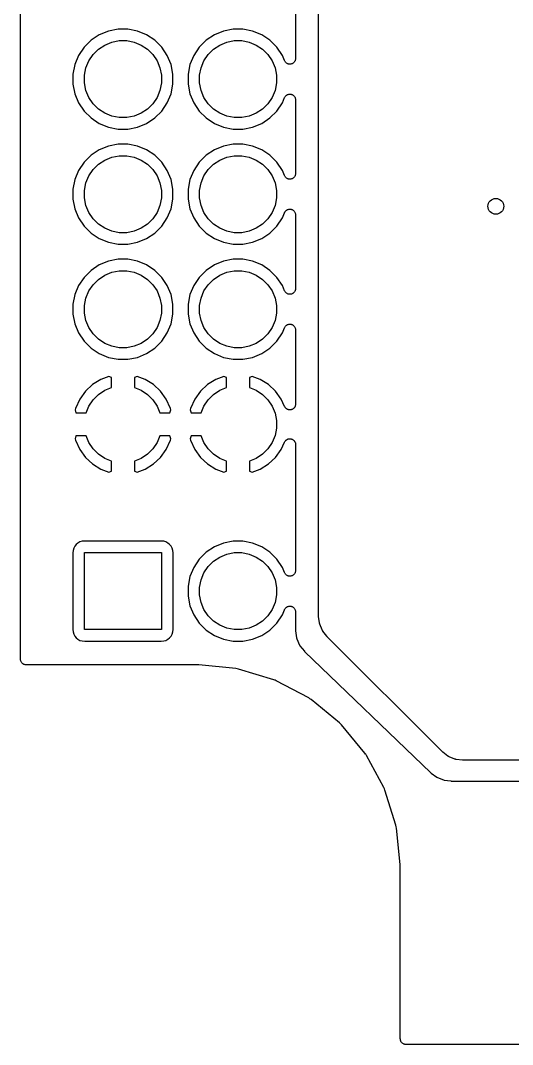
# Model space of a CAD drawing. Extents: x 127.3 to 172.4, y -152.1 to -76.5.
# Drawn here: x 127.28 to 138.14, y -152.12 to -129.52 of the extents above; entities that cross this region are included whole.
import ezdxf

# ---------------------------------------------------------------- set-up
doc = ezdxf.new("R2010")
doc.units = 0
doc.layers.add('BLACK', color=7, linetype='CONTINUOUS')

msp = doc.modelspace()

# ---------------------------------------------------------------- linework, layer by layer
at = {"layer": 'BLACK', "linetype": 'CONTINUOUS'}
for p, q in [((127.279, -143.612), (127.279, -84.988)), ((133.858, -142.654), (133.858, -121.683)), ((133.35, -128.716), (133.35, -130.353)), ((129.218, -129.748), (129.017, -129.832)), ((129.431, -129.706), (129.218, -129.748)), ((129.649, -129.706), (129.431, -129.706)), ((129.862, -129.748), (129.649, -129.706)), ((130.063, -129.832), (129.862, -129.748)), ((131.758, -129.748), (131.557, -129.832)), ((131.971, -129.706), (131.758, -129.748)), ((132.189, -129.706), (131.971, -129.706)), ((132.402, -129.748), (132.189, -129.706)), ((132.603, -129.832), (132.402, -129.748)), ((128.836, -129.952), (128.682, -130.106)), ((129.017, -129.832), (128.836, -129.952)), ((129.292, -129.993), (129.456, -129.96)), ((129.456, -129.96), (129.624, -129.96)), ((129.624, -129.96), (129.788, -129.993)), ((130.244, -129.952), (130.063, -129.832)), ((130.398, -130.106), (130.244, -129.952)), ((131.376, -129.952), (131.222, -130.106)), ((131.557, -129.832), (131.376, -129.952)), ((131.832, -129.993), (131.996, -129.96)), ((131.996, -129.96), (132.164, -129.96)), ((132.164, -129.96), (132.328, -129.993)), ((132.784, -129.952), (132.603, -129.832)), ((132.938, -130.106), (132.784, -129.952)), ((128.682, -130.106), (128.562, -130.287)), ((128.88, -130.268), (128.998, -130.15)), ((128.998, -130.15), (129.137, -130.057)), ((129.137, -130.057), (129.292, -129.993)), ((129.788, -129.993), (129.943, -130.057)), ((129.943, -130.057), (130.082, -130.15)), ((130.082, -130.15), (130.2, -130.268)), ((130.518, -130.287), (130.398, -130.106)), ((131.222, -130.106), (131.102, -130.287)), ((131.42, -130.268), (131.538, -130.15)), ((131.538, -130.15), (131.677, -130.057)), ((131.677, -130.057), (131.832, -129.993)), ((132.328, -129.993), (132.483, -130.057)), ((132.483, -130.057), (132.622, -130.15)), ((132.622, -130.15), (132.74, -130.268)), ((133.058, -130.287), (132.938, -130.106)), ((128.562, -130.287), (128.478, -130.488)), ((128.723, -130.562), (128.787, -130.407)), ((128.787, -130.407), (128.88, -130.268)), ((130.2, -130.268), (130.293, -130.407)), ((130.293, -130.407), (130.357, -130.562)), ((130.602, -130.488), (130.518, -130.287)), ((131.102, -130.287), (131.018, -130.488)), ((131.263, -130.562), (131.327, -130.407)), ((131.327, -130.407), (131.42, -130.268)), ((132.74, -130.268), (132.833, -130.407)), ((132.833, -130.407), (132.897, -130.562)), ((133.106, -130.401), (133.058, -130.287)), ((133.111, -130.412), (133.106, -130.401)), ((133.117, -130.423), (133.111, -130.412)), ((133.125, -130.433), (133.117, -130.423)), ((133.117, -130.423), (133.117, -130.423)), ((133.117, -130.423), (133.117, -130.423)), ((133.133, -130.442), (133.125, -130.433)), ((133.328, -130.424), (133.32, -130.434)), ((133.334, -130.413), (133.328, -130.424)), ((133.328, -130.424), (133.328, -130.424)), ((133.328, -130.424), (133.328, -130.424)), ((133.34, -130.403), (133.334, -130.413)), ((133.343, -130.391), (133.34, -130.403)), ((133.34, -130.403), (133.34, -130.403)), ((133.34, -130.403), (133.34, -130.403)), ((133.347, -130.379), (133.343, -130.391)), ((133.349, -130.367), (133.347, -130.379)), ((133.347, -130.379), (133.347, -130.379)), ((133.347, -130.379), (133.347, -130.379)), ((133.35, -130.354), (133.349, -130.367)), ((133.35, -130.353), (133.35, -130.354)), ((133.35, -130.354), (133.35, -130.354)), ((133.35, -130.354), (133.35, -130.354)), ((133.35, -130.354), (133.35, -130.354)), ((128.478, -130.488), (128.436, -130.701)), ((128.69, -130.726), (128.723, -130.562)), ((130.357, -130.562), (130.39, -130.726)), ((130.644, -130.701), (130.602, -130.488)), ((131.018, -130.488), (130.976, -130.701)), ((131.23, -130.726), (131.263, -130.562)), ((132.897, -130.562), (132.93, -130.726)), ((133.143, -130.45), (133.133, -130.442)), ((133.133, -130.442), (133.133, -130.442)), ((133.133, -130.442), (133.133, -130.442)), ((133.152, -130.458), (133.143, -130.45)), ((133.163, -130.464), (133.152, -130.458)), ((133.152, -130.458), (133.152, -130.458)), ((133.152, -130.458), (133.152, -130.458)), ((133.174, -130.47), (133.163, -130.464)), ((133.186, -130.474), (133.174, -130.47)), ((133.174, -130.47), (133.174, -130.47)), ((133.174, -130.47), (133.174, -130.47)), ((133.197, -130.477), (133.186, -130.474)), ((133.198, -130.477), (133.197, -130.477)), ((133.21, -130.478), (133.198, -130.477)), ((133.198, -130.477), (133.198, -130.477)), ((133.222, -130.48), (133.21, -130.478)), ((133.235, -130.479), (133.222, -130.48)), ((133.222, -130.48), (133.222, -130.48)), ((133.222, -130.48), (133.222, -130.48)), ((133.247, -130.477), (133.235, -130.479)), ((133.259, -130.474), (133.247, -130.477)), ((133.247, -130.477), (133.247, -130.477)), ((133.247, -130.477), (133.247, -130.477)), ((133.271, -130.47), (133.259, -130.474)), ((133.282, -130.465), (133.271, -130.47)), ((133.271, -130.47), (133.271, -130.47)), ((133.271, -130.47), (133.271, -130.47)), ((133.293, -130.459), (133.282, -130.465)), ((133.302, -130.451), (133.293, -130.459)), ((133.293, -130.459), (133.293, -130.459)), ((133.293, -130.459), (133.293, -130.459)), ((133.312, -130.443), (133.302, -130.451)), ((133.32, -130.434), (133.312, -130.443)), ((133.312, -130.443), (133.312, -130.443)), ((133.312, -130.443), (133.312, -130.443)), ((128.436, -130.701), (128.436, -130.919)), ((128.69, -130.894), (128.69, -130.726)), ((130.39, -130.726), (130.39, -130.894)), ((130.644, -130.919), (130.644, -130.701)), ((130.976, -130.701), (130.976, -130.919)), ((131.23, -130.894), (131.23, -130.726)), ((132.93, -130.726), (132.93, -130.894)), ((128.436, -130.919), (128.478, -131.132)), ((128.723, -131.058), (128.69, -130.894)), ((128.787, -131.213), (128.723, -131.058)), ((130.357, -131.058), (130.293, -131.213)), ((130.39, -130.894), (130.357, -131.058)), ((130.602, -131.132), (130.644, -130.919)), ((130.976, -130.919), (131.018, -131.132)), ((131.263, -131.058), (131.23, -130.894)), ((131.327, -131.213), (131.263, -131.058)), ((132.897, -131.058), (132.833, -131.213)), ((132.93, -130.894), (132.897, -131.058)), ((128.478, -131.132), (128.562, -131.333)), ((128.562, -131.333), (128.682, -131.514)), ((128.88, -131.352), (128.787, -131.213)), ((130.293, -131.213), (130.2, -131.352)), ((130.398, -131.514), (130.518, -131.333)), ((130.518, -131.333), (130.602, -131.132)), ((131.018, -131.132), (131.102, -131.333)), ((131.102, -131.333), (131.222, -131.514)), ((131.42, -131.352), (131.327, -131.213)), ((132.833, -131.213), (132.74, -131.352)), ((132.938, -131.514), (133.058, -131.333)), ((133.058, -131.333), (133.106, -131.219)), ((133.106, -131.217), (133.112, -131.206)), ((133.106, -131.219), (133.106, -131.217)), ((133.106, -131.217), (133.106, -131.217)), ((133.106, -131.217), (133.106, -131.217)), ((133.106, -131.217), (133.106, -131.217)), ((133.112, -131.206), (133.118, -131.196)), ((133.118, -131.195), (133.126, -131.186)), ((133.118, -131.196), (133.118, -131.195)), ((133.118, -131.195), (133.118, -131.195)), ((133.126, -131.186), (133.134, -131.177)), ((133.134, -131.176), (133.144, -131.169)), ((133.134, -131.177), (133.134, -131.176)), ((133.134, -131.177), (133.134, -131.177)), ((133.144, -131.169), (133.153, -131.161)), ((133.153, -131.161), (133.154, -131.161)), ((133.154, -131.161), (133.164, -131.155)), ((133.154, -131.161), (133.154, -131.161)), ((133.164, -131.155), (133.175, -131.15)), ((133.175, -131.15), (133.176, -131.15)), ((133.176, -131.149), (133.188, -131.146)), ((133.176, -131.15), (133.176, -131.149)), ((133.188, -131.146), (133.199, -131.143)), ((133.199, -131.143), (133.212, -131.141)), ((133.199, -131.143), (133.199, -131.143)), ((133.199, -131.143), (133.199, -131.143)), ((133.212, -131.141), (133.224, -131.14)), ((133.224, -131.14), (133.224, -131.14)), ((133.224, -131.14), (133.224, -131.14)), ((133.224, -131.14), (133.236, -131.142)), ((133.236, -131.142), (133.249, -131.143)), ((133.249, -131.143), (133.249, -131.143)), ((133.249, -131.143), (133.249, -131.143)), ((133.249, -131.143), (133.26, -131.147)), ((133.26, -131.147), (133.272, -131.15)), ((133.272, -131.15), (133.272, -131.15)), ((133.272, -131.15), (133.272, -131.15)), ((133.272, -131.15), (133.283, -131.156)), ((133.283, -131.156), (133.294, -131.162)), ((133.294, -131.162), (133.294, -131.162)), ((133.294, -131.162), (133.294, -131.162)), ((133.294, -131.162), (133.304, -131.17)), ((133.304, -131.17), (133.313, -131.178)), ((133.313, -131.178), (133.313, -131.178)), ((133.313, -131.178), (133.313, -131.178)), ((133.313, -131.178), (133.321, -131.188)), ((133.321, -131.188), (133.329, -131.197)), ((133.329, -131.197), (133.329, -131.197)), ((133.329, -131.197), (133.329, -131.197)), ((133.329, -131.197), (133.335, -131.208)), ((133.335, -131.208), (133.34, -131.219)), ((133.34, -131.219), (133.34, -131.219)), ((133.34, -131.219), (133.341, -131.219)), ((133.341, -131.219), (133.344, -131.231)), ((133.344, -131.231), (133.348, -131.243)), ((133.348, -131.243), (133.348, -131.243)), ((133.348, -131.243), (133.348, -131.243)), ((133.348, -131.243), (133.349, -131.255)), ((133.349, -131.255), (133.35, -131.267)), ((133.35, -131.267), (133.35, -132.893)), ((128.682, -131.514), (128.836, -131.668)), ((128.998, -131.47), (128.88, -131.352)), ((129.137, -131.563), (128.998, -131.47)), ((129.292, -131.627), (129.137, -131.563)), ((129.943, -131.563), (129.788, -131.627)), ((130.082, -131.47), (129.943, -131.563)), ((130.2, -131.352), (130.082, -131.47)), ((130.244, -131.668), (130.398, -131.514)), ((131.222, -131.514), (131.376, -131.668)), ((131.538, -131.47), (131.42, -131.352)), ((131.677, -131.563), (131.538, -131.47)), ((131.832, -131.627), (131.677, -131.563)), ((132.483, -131.563), (132.328, -131.627)), ((132.622, -131.47), (132.483, -131.563)), ((132.74, -131.352), (132.622, -131.47)), ((132.784, -131.668), (132.938, -131.514)), ((128.836, -131.668), (129.017, -131.788)), ((129.017, -131.788), (129.218, -131.872)), ((129.456, -131.66), (129.292, -131.627)), ((129.624, -131.66), (129.456, -131.66)), ((129.788, -131.627), (129.624, -131.66)), ((129.862, -131.872), (130.063, -131.788)), ((130.063, -131.788), (130.244, -131.668)), ((131.376, -131.668), (131.557, -131.788)), ((131.557, -131.788), (131.758, -131.872)), ((131.996, -131.66), (131.832, -131.627)), ((132.164, -131.66), (131.996, -131.66)), ((132.328, -131.627), (132.164, -131.66)), ((132.402, -131.872), (132.603, -131.788)), ((132.603, -131.788), (132.784, -131.668)), ((129.218, -131.872), (129.431, -131.914)), ((129.431, -131.914), (129.649, -131.914)), ((129.649, -131.914), (129.862, -131.872)), ((131.758, -131.872), (131.971, -131.914)), ((131.971, -131.914), (132.189, -131.914)), ((132.189, -131.914), (132.402, -131.872)), ((129.017, -132.372), (128.836, -132.492)), ((129.218, -132.288), (129.017, -132.372)), ((129.431, -132.246), (129.218, -132.288)), ((129.649, -132.246), (129.431, -132.246)), ((129.862, -132.288), (129.649, -132.246)), ((130.063, -132.372), (129.862, -132.288)), ((130.244, -132.492), (130.063, -132.372)), ((131.557, -132.372), (131.376, -132.492)), ((131.758, -132.288), (131.557, -132.372)), ((131.971, -132.246), (131.758, -132.288)), ((132.189, -132.246), (131.971, -132.246)), ((132.402, -132.288), (132.189, -132.246)), ((132.603, -132.372), (132.402, -132.288)), ((132.784, -132.492), (132.603, -132.372)), ((128.682, -132.646), (128.562, -132.827)), ((128.836, -132.492), (128.682, -132.646)), ((128.88, -132.808), (128.998, -132.69)), ((128.998, -132.69), (129.137, -132.597)), ((129.137, -132.597), (129.292, -132.533)), ((129.292, -132.533), (129.456, -132.5)), ((129.456, -132.5), (129.624, -132.5)), ((129.624, -132.5), (129.788, -132.533)), ((129.788, -132.533), (129.943, -132.597)), ((129.943, -132.597), (130.082, -132.69)), ((130.082, -132.69), (130.2, -132.808)), ((130.398, -132.646), (130.244, -132.492)), ((130.518, -132.827), (130.398, -132.646)), ((131.222, -132.646), (131.102, -132.827)), ((131.376, -132.492), (131.222, -132.646)), ((131.42, -132.808), (131.538, -132.69)), ((131.538, -132.69), (131.677, -132.597)), ((131.677, -132.597), (131.832, -132.533)), ((131.832, -132.533), (131.996, -132.5)), ((131.996, -132.5), (132.164, -132.5)), ((132.164, -132.5), (132.328, -132.533)), ((132.328, -132.533), (132.483, -132.597)), ((132.483, -132.597), (132.622, -132.69)), ((132.622, -132.69), (132.74, -132.808)), ((132.938, -132.646), (132.784, -132.492)), ((133.058, -132.827), (132.938, -132.646)), ((128.562, -132.827), (128.478, -133.028)), ((128.787, -132.947), (128.88, -132.808)), ((130.2, -132.808), (130.293, -132.947)), ((130.602, -133.028), (130.518, -132.827)), ((131.102, -132.827), (131.018, -133.028)), ((131.327, -132.947), (131.42, -132.808)), ((132.74, -132.808), (132.833, -132.947)), ((133.106, -132.941), (133.058, -132.827)), ((133.347, -132.919), (133.343, -132.931)), ((133.349, -132.907), (133.347, -132.919)), ((133.347, -132.919), (133.347, -132.919)), ((133.347, -132.919), (133.347, -132.919)), ((133.35, -132.894), (133.349, -132.907)), ((133.35, -132.893), (133.35, -132.894)), ((133.35, -132.894), (133.35, -132.894)), ((133.35, -132.894), (133.35, -132.894)), ((133.35, -132.894), (133.35, -132.894)), ((128.478, -133.028), (128.436, -133.241)), ((128.69, -133.266), (128.723, -133.102)), ((128.723, -133.102), (128.787, -132.947)), ((130.293, -132.947), (130.357, -133.102)), ((130.357, -133.102), (130.39, -133.266)), ((130.644, -133.241), (130.602, -133.028)), ((131.018, -133.028), (130.976, -133.241)), ((131.23, -133.266), (131.263, -133.102)), ((131.263, -133.102), (131.327, -132.947)), ((132.833, -132.947), (132.897, -133.102)), ((132.897, -133.102), (132.93, -133.266)), ((133.111, -132.952), (133.106, -132.941)), ((133.117, -132.963), (133.111, -132.952)), ((133.125, -132.973), (133.117, -132.963)), ((133.117, -132.963), (133.117, -132.963)), ((133.117, -132.963), (133.117, -132.963)), ((133.133, -132.982), (133.125, -132.973)), ((133.143, -132.99), (133.133, -132.982)), ((133.133, -132.982), (133.133, -132.982)), ((133.133, -132.982), (133.133, -132.982)), ((133.152, -132.998), (133.143, -132.99)), ((133.163, -133.004), (133.152, -132.998)), ((133.152, -132.998), (133.152, -132.998)), ((133.152, -132.998), (133.152, -132.998)), ((133.174, -133.01), (133.163, -133.004)), ((133.186, -133.014), (133.174, -133.01)), ((133.174, -133.01), (133.174, -133.01)), ((133.174, -133.01), (133.174, -133.01)), ((133.197, -133.017), (133.186, -133.014)), ((133.198, -133.017), (133.197, -133.017)), ((133.21, -133.018), (133.198, -133.017)), ((133.198, -133.017), (133.198, -133.017)), ((133.222, -133.02), (133.21, -133.018)), ((133.235, -133.019), (133.222, -133.02)), ((133.222, -133.02), (133.222, -133.02)), ((133.222, -133.02), (133.222, -133.02)), ((133.247, -133.017), (133.235, -133.019)), ((133.259, -133.014), (133.247, -133.017)), ((133.247, -133.017), (133.247, -133.017)), ((133.247, -133.017), (133.247, -133.017)), ((133.271, -133.01), (133.259, -133.014)), ((133.282, -133.005), (133.271, -133.01)), ((133.271, -133.01), (133.271, -133.01)), ((133.271, -133.01), (133.271, -133.01)), ((133.293, -132.999), (133.282, -133.005)), ((133.302, -132.991), (133.293, -132.999)), ((133.293, -132.999), (133.293, -132.999)), ((133.293, -132.999), (133.293, -132.999)), ((133.312, -132.983), (133.302, -132.991)), ((133.32, -132.974), (133.312, -132.983)), ((133.312, -132.983), (133.312, -132.983)), ((133.312, -132.983), (133.312, -132.983)), ((133.328, -132.964), (133.32, -132.974)), ((133.334, -132.953), (133.328, -132.964)), ((133.328, -132.964), (133.328, -132.964)), ((133.328, -132.964), (133.328, -132.964)), ((133.34, -132.943), (133.334, -132.953)), ((133.343, -132.931), (133.34, -132.943)), ((133.34, -132.943), (133.34, -132.943)), ((133.34, -132.943), (133.34, -132.943)), ((128.436, -133.241), (128.436, -133.459)), ((128.69, -133.434), (128.69, -133.266)), ((130.39, -133.266), (130.39, -133.434)), ((130.644, -133.459), (130.644, -133.241)), ((130.976, -133.241), (130.976, -133.459)), ((131.23, -133.434), (131.23, -133.266)), ((132.93, -133.266), (132.93, -133.434)), ((128.436, -133.459), (128.478, -133.672)), ((128.723, -133.598), (128.69, -133.434)), ((128.787, -133.753), (128.723, -133.598)), ((130.357, -133.598), (130.293, -133.753)), ((130.39, -133.434), (130.357, -133.598)), ((130.602, -133.672), (130.644, -133.459)), ((130.976, -133.459), (131.018, -133.672)), ((131.263, -133.598), (131.23, -133.434)), ((131.327, -133.753), (131.263, -133.598)), ((132.897, -133.598), (132.833, -133.753)), ((132.93, -133.434), (132.897, -133.598)), ((128.478, -133.672), (128.562, -133.873)), ((128.88, -133.892), (128.787, -133.753)), ((130.293, -133.753), (130.2, -133.892)), ((130.518, -133.873), (130.602, -133.672)), ((131.018, -133.672), (131.102, -133.873)), ((131.42, -133.892), (131.327, -133.753)), ((132.833, -133.753), (132.74, -133.892)), ((133.058, -133.873), (133.106, -133.759)), ((133.106, -133.757), (133.112, -133.746)), ((133.106, -133.759), (133.106, -133.757)), ((133.106, -133.757), (133.106, -133.757)), ((133.106, -133.757), (133.106, -133.757)), ((133.106, -133.757), (133.106, -133.757)), ((133.112, -133.746), (133.118, -133.736)), ((133.118, -133.735), (133.126, -133.726)), ((133.118, -133.736), (133.118, -133.735)), ((133.118, -133.735), (133.118, -133.735)), ((133.126, -133.726), (133.134, -133.717)), ((133.134, -133.716), (133.144, -133.709)), ((133.134, -133.717), (133.134, -133.716)), ((133.134, -133.717), (133.134, -133.717)), ((133.144, -133.709), (133.153, -133.701)), ((133.153, -133.701), (133.154, -133.701)), ((133.154, -133.701), (133.164, -133.695)), ((133.154, -133.701), (133.154, -133.701)), ((133.164, -133.695), (133.175, -133.69)), ((133.175, -133.69), (133.176, -133.69)), ((133.176, -133.689), (133.188, -133.686)), ((133.176, -133.69), (133.176, -133.689)), ((133.188, -133.686), (133.199, -133.683)), ((133.199, -133.683), (133.212, -133.681)), ((133.199, -133.683), (133.199, -133.683)), ((133.199, -133.683), (133.199, -133.683)), ((133.212, -133.681), (133.224, -133.68)), ((133.224, -133.68), (133.224, -133.68)), ((133.224, -133.68), (133.224, -133.68)), ((133.224, -133.68), (133.236, -133.682)), ((133.236, -133.682), (133.249, -133.683)), ((133.249, -133.683), (133.249, -133.683)), ((133.249, -133.683), (133.249, -133.683)), ((133.249, -133.683), (133.26, -133.687)), ((133.26, -133.687), (133.272, -133.69)), ((133.272, -133.69), (133.272, -133.69)), ((133.272, -133.69), (133.272, -133.69)), ((133.272, -133.69), (133.283, -133.696)), ((133.283, -133.696), (133.294, -133.702)), ((133.294, -133.702), (133.294, -133.702)), ((133.294, -133.702), (133.294, -133.702)), ((133.294, -133.702), (133.304, -133.71)), ((133.304, -133.71), (133.313, -133.718)), ((133.313, -133.718), (133.313, -133.718)), ((133.313, -133.718), (133.313, -133.718)), ((133.313, -133.718), (133.321, -133.728)), ((133.321, -133.728), (133.329, -133.737)), ((133.329, -133.737), (133.329, -133.737)), ((133.329, -133.737), (133.329, -133.737)), ((133.329, -133.737), (133.335, -133.748)), ((133.335, -133.748), (133.34, -133.759)), ((133.34, -133.759), (133.34, -133.759)), ((133.34, -133.759), (133.341, -133.759)), ((133.341, -133.759), (133.344, -133.771)), ((133.344, -133.771), (133.348, -133.783)), ((133.348, -133.783), (133.348, -133.783)), ((133.348, -133.783), (133.348, -133.783)), ((133.348, -133.783), (133.349, -133.795)), ((133.349, -133.795), (133.35, -133.807)), ((133.35, -133.807), (133.35, -135.433)), ((128.562, -133.873), (128.682, -134.054)), ((128.998, -134.01), (128.88, -133.892)), ((129.137, -134.103), (128.998, -134.01)), ((130.082, -134.01), (129.943, -134.103)), ((130.2, -133.892), (130.082, -134.01)), ((130.398, -134.054), (130.518, -133.873)), ((131.102, -133.873), (131.222, -134.054)), ((131.538, -134.01), (131.42, -133.892)), ((131.677, -134.103), (131.538, -134.01)), ((132.622, -134.01), (132.483, -134.103)), ((132.74, -133.892), (132.622, -134.01)), ((132.938, -134.054), (133.058, -133.873)), ((128.682, -134.054), (128.836, -134.208)), ((128.836, -134.208), (129.017, -134.328)), ((129.292, -134.167), (129.137, -134.103)), ((129.456, -134.2), (129.292, -134.167)), ((129.624, -134.2), (129.456, -134.2)), ((129.788, -134.167), (129.624, -134.2)), ((129.943, -134.103), (129.788, -134.167)), ((130.063, -134.328), (130.244, -134.208)), ((130.244, -134.208), (130.398, -134.054)), ((131.222, -134.054), (131.376, -134.208)), ((131.376, -134.208), (131.557, -134.328)), ((131.832, -134.167), (131.677, -134.103)), ((131.996, -134.2), (131.832, -134.167)), ((132.164, -134.2), (131.996, -134.2)), ((132.328, -134.167), (132.164, -134.2)), ((132.483, -134.103), (132.328, -134.167)), ((132.603, -134.328), (132.784, -134.208)), ((132.784, -134.208), (132.938, -134.054)), ((129.017, -134.328), (129.218, -134.412)), ((129.218, -134.412), (129.431, -134.454)), ((129.431, -134.454), (129.649, -134.454)), ((129.649, -134.454), (129.862, -134.412)), ((129.862, -134.412), (130.063, -134.328)), ((131.557, -134.328), (131.758, -134.412)), ((131.758, -134.412), (131.971, -134.454)), ((131.971, -134.454), (132.189, -134.454)), ((132.189, -134.454), (132.402, -134.412)), ((132.402, -134.412), (132.603, -134.328)), ((129.017, -134.912), (128.836, -135.032)), ((129.218, -134.828), (129.017, -134.912)), ((129.431, -134.786), (129.218, -134.828)), ((129.649, -134.786), (129.431, -134.786)), ((129.862, -134.828), (129.649, -134.786)), ((130.063, -134.912), (129.862, -134.828)), ((130.244, -135.032), (130.063, -134.912)), ((131.557, -134.912), (131.376, -135.032)), ((131.758, -134.828), (131.557, -134.912)), ((131.971, -134.786), (131.758, -134.828)), ((132.189, -134.786), (131.971, -134.786)), ((132.402, -134.828), (132.189, -134.786)), ((132.603, -134.912), (132.402, -134.828)), ((132.784, -135.032), (132.603, -134.912)), ((128.836, -135.032), (128.682, -135.186)), ((128.998, -135.23), (129.137, -135.137)), ((129.137, -135.137), (129.292, -135.073)), ((129.292, -135.073), (129.456, -135.04)), ((129.456, -135.04), (129.624, -135.04)), ((129.624, -135.04), (129.788, -135.073)), ((129.788, -135.073), (129.943, -135.137)), ((129.943, -135.137), (130.082, -135.23)), ((130.398, -135.186), (130.244, -135.032)), ((131.376, -135.032), (131.222, -135.186)), ((131.538, -135.23), (131.677, -135.137)), ((131.677, -135.137), (131.832, -135.073)), ((131.832, -135.073), (131.996, -135.04)), ((131.996, -135.04), (132.164, -135.04)), ((132.164, -135.04), (132.328, -135.073)), ((132.328, -135.073), (132.483, -135.137)), ((132.483, -135.137), (132.622, -135.23)), ((132.938, -135.186), (132.784, -135.032)), ((128.562, -135.367), (128.478, -135.568)), ((128.682, -135.186), (128.562, -135.367)), ((128.787, -135.487), (128.88, -135.348)), ((128.88, -135.348), (128.998, -135.23)), ((130.082, -135.23), (130.2, -135.348)), ((130.2, -135.348), (130.293, -135.487)), ((130.518, -135.367), (130.398, -135.186)), ((130.602, -135.568), (130.518, -135.367)), ((131.102, -135.367), (131.018, -135.568)), ((131.222, -135.186), (131.102, -135.367)), ((131.327, -135.487), (131.42, -135.348)), ((131.42, -135.348), (131.538, -135.23)), ((132.622, -135.23), (132.74, -135.348)), ((132.74, -135.348), (132.833, -135.487)), ((133.058, -135.367), (132.938, -135.186)), ((133.106, -135.481), (133.058, -135.367)), ((128.478, -135.568), (128.436, -135.781)), ((128.723, -135.642), (128.787, -135.487)), ((130.293, -135.487), (130.357, -135.642)), ((130.644, -135.781), (130.602, -135.568)), ((131.018, -135.568), (130.976, -135.781)), ((131.263, -135.642), (131.327, -135.487)), ((132.833, -135.487), (132.897, -135.642)), ((133.111, -135.492), (133.106, -135.481)), ((133.117, -135.503), (133.111, -135.492)), ((133.125, -135.513), (133.117, -135.503)), ((133.117, -135.503), (133.117, -135.503)), ((133.117, -135.503), (133.117, -135.503)), ((133.133, -135.522), (133.125, -135.513)), ((133.143, -135.53), (133.133, -135.522)), ((133.133, -135.522), (133.133, -135.522)), ((133.133, -135.522), (133.133, -135.522)), ((133.152, -135.538), (133.143, -135.53)), ((133.163, -135.544), (133.152, -135.538)), ((133.152, -135.538), (133.152, -135.538)), ((133.152, -135.538), (133.152, -135.538)), ((133.174, -135.55), (133.163, -135.544)), ((133.186, -135.554), (133.174, -135.55)), ((133.174, -135.55), (133.174, -135.55)), ((133.174, -135.55), (133.174, -135.55)), ((133.197, -135.557), (133.186, -135.554)), ((133.198, -135.557), (133.197, -135.557)), ((133.21, -135.558), (133.198, -135.557)), ((133.198, -135.557), (133.198, -135.557)), ((133.222, -135.56), (133.21, -135.558)), ((133.235, -135.559), (133.222, -135.56)), ((133.222, -135.56), (133.222, -135.56)), ((133.222, -135.56), (133.222, -135.56)), ((133.247, -135.557), (133.235, -135.559)), ((133.259, -135.554), (133.247, -135.557)), ((133.247, -135.557), (133.247, -135.557)), ((133.247, -135.557), (133.247, -135.557)), ((133.271, -135.55), (133.259, -135.554)), ((133.282, -135.545), (133.271, -135.55)), ((133.271, -135.55), (133.271, -135.55)), ((133.271, -135.55), (133.271, -135.55)), ((133.293, -135.539), (133.282, -135.545)), ((133.302, -135.531), (133.293, -135.539)), ((133.293, -135.539), (133.293, -135.539)), ((133.293, -135.539), (133.293, -135.539)), ((133.312, -135.523), (133.302, -135.531)), ((133.32, -135.514), (133.312, -135.523)), ((133.312, -135.523), (133.312, -135.523)), ((133.312, -135.523), (133.312, -135.523)), ((133.328, -135.504), (133.32, -135.514)), ((133.334, -135.493), (133.328, -135.504)), ((133.328, -135.504), (133.328, -135.504)), ((133.328, -135.504), (133.328, -135.504)), ((133.34, -135.483), (133.334, -135.493)), ((133.343, -135.471), (133.34, -135.483)), ((133.34, -135.483), (133.34, -135.483)), ((133.34, -135.483), (133.34, -135.483)), ((133.347, -135.459), (133.343, -135.471)), ((133.349, -135.447), (133.347, -135.459)), ((133.347, -135.459), (133.347, -135.459)), ((133.347, -135.459), (133.347, -135.459)), ((133.35, -135.434), (133.349, -135.447)), ((133.35, -135.433), (133.35, -135.434)), ((133.35, -135.434), (133.35, -135.434)), ((133.35, -135.434), (133.35, -135.434)), ((133.35, -135.434), (133.35, -135.434)), ((128.436, -135.781), (128.436, -135.999)), ((128.69, -135.806), (128.723, -135.642)), ((128.69, -135.974), (128.69, -135.806)), ((130.357, -135.642), (130.39, -135.806)), ((130.39, -135.806), (130.39, -135.974)), ((130.644, -135.999), (130.644, -135.781)), ((130.976, -135.781), (130.976, -135.999)), ((131.23, -135.806), (131.263, -135.642)), ((131.23, -135.974), (131.23, -135.806)), ((132.897, -135.642), (132.93, -135.806)), ((132.93, -135.806), (132.93, -135.974)), ((128.436, -135.999), (128.478, -136.212)), ((128.723, -136.138), (128.69, -135.974)), ((130.39, -135.974), (130.357, -136.138)), ((130.602, -136.212), (130.644, -135.999)), ((130.976, -135.999), (131.018, -136.212)), ((131.263, -136.138), (131.23, -135.974)), ((132.93, -135.974), (132.897, -136.138)), ((128.478, -136.212), (128.562, -136.413)), ((128.787, -136.293), (128.723, -136.138)), ((128.88, -136.432), (128.787, -136.293)), ((130.293, -136.293), (130.2, -136.432)), ((130.357, -136.138), (130.293, -136.293)), ((130.518, -136.413), (130.602, -136.212)), ((131.018, -136.212), (131.102, -136.413)), ((131.327, -136.293), (131.263, -136.138)), ((131.42, -136.432), (131.327, -136.293)), ((132.833, -136.293), (132.74, -136.432)), ((132.897, -136.138), (132.833, -136.293)), ((133.058, -136.413), (133.106, -136.299)), ((133.106, -136.297), (133.112, -136.286)), ((133.106, -136.299), (133.106, -136.297)), ((133.106, -136.297), (133.106, -136.297)), ((133.106, -136.297), (133.106, -136.297)), ((133.106, -136.297), (133.106, -136.297)), ((133.112, -136.286), (133.118, -136.276)), ((133.118, -136.275), (133.126, -136.266)), ((133.118, -136.276), (133.118, -136.275)), ((133.118, -136.275), (133.118, -136.275)), ((133.126, -136.266), (133.134, -136.257)), ((133.134, -136.256), (133.144, -136.249)), ((133.134, -136.257), (133.134, -136.256)), ((133.134, -136.257), (133.134, -136.257)), ((133.144, -136.249), (133.153, -136.241)), ((133.153, -136.241), (133.154, -136.241)), ((133.154, -136.241), (133.164, -136.235)), ((133.154, -136.241), (133.154, -136.241)), ((133.164, -136.235), (133.175, -136.23)), ((133.175, -136.23), (133.176, -136.23)), ((133.176, -136.229), (133.188, -136.226)), ((133.176, -136.23), (133.176, -136.229)), ((133.188, -136.226), (133.199, -136.223)), ((133.199, -136.223), (133.212, -136.221)), ((133.199, -136.223), (133.199, -136.223)), ((133.199, -136.223), (133.199, -136.223)), ((133.212, -136.221), (133.224, -136.22)), ((133.224, -136.22), (133.224, -136.22)), ((133.224, -136.22), (133.224, -136.22)), ((133.224, -136.22), (133.236, -136.222)), ((133.236, -136.222), (133.249, -136.223)), ((133.249, -136.223), (133.249, -136.223)), ((133.249, -136.223), (133.249, -136.223)), ((133.249, -136.223), (133.26, -136.227)), ((133.26, -136.227), (133.272, -136.23)), ((133.272, -136.23), (133.272, -136.23)), ((133.272, -136.23), (133.272, -136.23)), ((133.272, -136.23), (133.283, -136.236)), ((133.283, -136.236), (133.294, -136.242)), ((133.294, -136.242), (133.294, -136.242)), ((133.294, -136.242), (133.294, -136.242)), ((133.294, -136.242), (133.304, -136.25)), ((133.304, -136.25), (133.313, -136.258)), ((133.313, -136.258), (133.313, -136.258)), ((133.313, -136.258), (133.313, -136.258)), ((133.313, -136.258), (133.321, -136.268)), ((133.321, -136.268), (133.329, -136.277)), ((133.329, -136.277), (133.329, -136.277)), ((133.329, -136.277), (133.329, -136.277)), ((133.329, -136.277), (133.335, -136.288)), ((133.335, -136.288), (133.34, -136.299)), ((133.34, -136.299), (133.34, -136.299)), ((133.34, -136.299), (133.341, -136.299)), ((133.341, -136.299), (133.344, -136.311)), ((133.344, -136.311), (133.348, -136.323)), ((128.562, -136.413), (128.682, -136.594)), ((128.998, -136.55), (128.88, -136.432)), ((130.2, -136.432), (130.082, -136.55)), ((130.398, -136.594), (130.518, -136.413)), ((131.102, -136.413), (131.222, -136.594)), ((131.538, -136.55), (131.42, -136.432)), ((132.74, -136.432), (132.622, -136.55)), ((132.938, -136.594), (133.058, -136.413)), ((133.348, -136.323), (133.348, -136.323)), ((133.348, -136.323), (133.348, -136.323)), ((133.348, -136.323), (133.349, -136.335)), ((133.349, -136.335), (133.35, -136.347)), ((133.35, -136.347), (133.35, -137.984)), ((128.682, -136.594), (128.836, -136.748)), ((128.836, -136.748), (129.017, -136.868)), ((129.137, -136.643), (128.998, -136.55)), ((129.292, -136.707), (129.137, -136.643)), ((129.456, -136.74), (129.292, -136.707)), ((129.624, -136.74), (129.456, -136.74)), ((129.788, -136.707), (129.624, -136.74)), ((129.943, -136.643), (129.788, -136.707)), ((130.082, -136.55), (129.943, -136.643)), ((130.063, -136.868), (130.244, -136.748)), ((130.244, -136.748), (130.398, -136.594)), ((131.222, -136.594), (131.376, -136.748)), ((131.376, -136.748), (131.557, -136.868)), ((131.677, -136.643), (131.538, -136.55)), ((131.832, -136.707), (131.677, -136.643)), ((131.996, -136.74), (131.832, -136.707)), ((132.164, -136.74), (131.996, -136.74)), ((132.328, -136.707), (132.164, -136.74)), ((132.483, -136.643), (132.328, -136.707)), ((132.622, -136.55), (132.483, -136.643)), ((132.603, -136.868), (132.784, -136.748)), ((132.784, -136.748), (132.938, -136.594)), ((129.017, -136.868), (129.218, -136.952)), ((129.218, -136.952), (129.431, -136.994)), ((129.649, -136.994), (129.862, -136.952)), ((129.862, -136.952), (130.063, -136.868)), ((131.557, -136.868), (131.758, -136.952)), ((131.758, -136.952), (131.971, -136.994)), ((132.189, -136.994), (132.402, -136.952)), ((132.402, -136.952), (132.603, -136.868)), ((129.431, -136.994), (129.649, -136.994)), ((131.971, -136.994), (132.189, -136.994)), ((129.053, -137.44), (128.869, -137.554)), ((129.226, -137.375), (129.053, -137.44)), ((129.286, -137.394), (129.226, -137.375)), ((129.286, -137.615), (129.286, -137.394)), ((129.854, -137.375), (129.794, -137.394)), ((129.794, -137.394), (129.794, -137.615)), ((130.027, -137.44), (129.854, -137.375)), ((130.211, -137.554), (130.027, -137.44)), ((131.593, -137.44), (131.409, -137.554)), ((131.766, -137.375), (131.593, -137.44)), ((131.826, -137.394), (131.766, -137.375)), ((131.826, -137.615), (131.826, -137.394)), ((132.394, -137.375), (132.334, -137.394)), ((132.334, -137.394), (132.334, -137.615)), ((132.567, -137.44), (132.394, -137.375)), ((132.751, -137.554), (132.567, -137.44)), ((128.869, -137.554), (128.711, -137.701)), ((129.137, -137.677), (129.286, -137.615)), ((129.794, -137.615), (129.943, -137.677)), ((130.369, -137.701), (130.211, -137.554)), ((131.409, -137.554), (131.251, -137.701)), ((131.677, -137.677), (131.826, -137.615)), ((132.334, -137.615), (132.483, -137.677)), ((132.909, -137.701), (132.751, -137.554)), ((128.585, -137.877), (128.494, -138.078)), ((128.711, -137.701), (128.585, -137.877)), ((128.787, -138.027), (128.88, -137.888)), ((128.88, -137.888), (128.998, -137.77)), ((128.998, -137.77), (129.137, -137.677)), ((129.943, -137.677), (130.082, -137.77)), ((130.082, -137.77), (130.2, -137.888)), ((130.2, -137.888), (130.293, -138.027)), ((130.495, -137.877), (130.369, -137.701)), ((130.586, -138.078), (130.495, -137.877)), ((131.125, -137.877), (131.034, -138.078)), ((131.251, -137.701), (131.125, -137.877)), ((131.327, -138.027), (131.42, -137.888)), ((131.42, -137.888), (131.538, -137.77)), ((131.538, -137.77), (131.677, -137.677)), ((132.483, -137.677), (132.622, -137.77)), ((132.622, -137.77), (132.74, -137.888)), ((132.74, -137.888), (132.833, -138.027)), ((133.035, -137.877), (132.909, -137.701)), ((133.107, -138.037), (133.035, -137.877)), ((128.494, -138.078), (128.484, -138.112)), ((128.484, -138.112), (128.504, -138.176)), ((128.725, -138.176), (128.787, -138.027)), ((130.293, -138.027), (130.355, -138.176)), ((130.576, -138.176), (130.596, -138.112)), ((130.596, -138.112), (130.586, -138.078)), ((131.034, -138.078), (131.024, -138.112)), ((131.024, -138.112), (131.044, -138.176)), ((131.265, -138.176), (131.327, -138.027)), ((132.833, -138.027), (132.897, -138.182)), ((133.112, -138.045), (133.107, -138.037)), ((133.117, -138.054), (133.112, -138.045)), ((133.119, -138.056), (133.117, -138.054)), ((133.12, -138.058), (133.119, -138.056)), ((133.126, -138.066), (133.12, -138.058)), ((133.133, -138.074), (133.126, -138.066)), ((133.135, -138.075), (133.133, -138.074)), ((133.136, -138.077), (133.135, -138.075)), ((133.144, -138.083), (133.136, -138.077)), ((133.152, -138.089), (133.144, -138.083)), ((133.154, -138.09), (133.152, -138.089)), ((133.156, -138.092), (133.154, -138.09)), ((133.165, -138.096), (133.156, -138.092)), ((133.174, -138.101), (133.165, -138.096)), ((133.176, -138.102), (133.174, -138.101)), ((133.178, -138.103), (133.176, -138.102)), ((133.188, -138.105), (133.178, -138.103)), ((133.197, -138.108), (133.188, -138.105)), ((133.2, -138.109), (133.197, -138.108)), ((133.202, -138.109), (133.2, -138.109)), ((133.212, -138.11), (133.202, -138.109)), ((133.222, -138.111), (133.212, -138.11)), ((133.224, -138.111), (133.222, -138.111)), ((133.227, -138.111), (133.224, -138.111)), ((133.237, -138.11), (133.227, -138.111)), ((133.247, -138.109), (133.237, -138.11)), ((133.249, -138.108), (133.247, -138.109)), ((133.251, -138.108), (133.249, -138.108)), ((133.261, -138.105), (133.251, -138.108)), ((133.271, -138.102), (133.261, -138.105)), ((133.273, -138.101), (133.271, -138.102)), ((133.275, -138.1), (133.273, -138.101)), ((133.284, -138.095), (133.275, -138.1)), ((133.293, -138.09), (133.284, -138.095)), ((133.294, -138.089), (133.293, -138.09)), ((133.296, -138.088), (133.294, -138.089)), ((133.304, -138.081), (133.296, -138.088)), ((133.312, -138.075), (133.304, -138.081)), ((133.313, -138.073), (133.312, -138.075)), ((133.315, -138.072), (133.313, -138.073)), ((133.321, -138.064), (133.315, -138.072)), ((133.328, -138.056), (133.321, -138.064)), ((133.329, -138.054), (133.328, -138.056)), ((133.33, -138.052), (133.329, -138.054)), ((133.335, -138.043), (133.33, -138.052)), ((133.34, -138.034), (133.335, -138.043)), ((133.341, -138.03), (133.34, -138.032)), ((133.34, -138.032), (133.34, -138.034)), ((133.344, -138.02), (133.341, -138.03)), ((133.347, -138.01), (133.344, -138.02)), ((133.348, -138.006), (133.347, -138.008)), ((133.347, -138.008), (133.347, -138.01)), ((133.349, -137.996), (133.348, -138.006)), ((133.35, -137.986), (133.349, -137.996)), ((133.35, -137.984), (133.35, -137.986)), ((128.504, -138.176), (128.725, -138.176)), ((130.355, -138.176), (130.576, -138.176)), ((131.044, -138.176), (131.265, -138.176)), ((132.897, -138.182), (132.93, -138.346)), ((132.93, -138.514), (132.897, -138.678)), ((132.93, -138.346), (132.93, -138.514)), ((128.504, -138.684), (128.484, -138.748)), ((128.484, -138.748), (128.494, -138.782)), ((128.494, -138.782), (128.585, -138.983)), ((128.725, -138.684), (128.504, -138.684)), ((128.787, -138.833), (128.725, -138.684)), ((130.355, -138.684), (130.293, -138.833)), ((130.576, -138.684), (130.355, -138.684)), ((130.495, -138.983), (130.586, -138.782)), ((130.596, -138.748), (130.576, -138.684)), ((130.586, -138.782), (130.596, -138.748)), ((131.044, -138.684), (131.024, -138.748)), ((131.024, -138.748), (131.034, -138.782)), ((131.034, -138.782), (131.125, -138.983)), ((131.265, -138.684), (131.044, -138.684)), ((131.327, -138.833), (131.265, -138.684)), ((132.897, -138.678), (132.833, -138.833)), ((133.121, -138.801), (133.128, -138.793)), ((133.128, -138.793), (133.134, -138.785)), ((133.134, -138.785), (133.136, -138.784)), ((133.136, -138.784), (133.137, -138.782)), ((133.137, -138.782), (133.146, -138.776)), ((133.146, -138.776), (133.153, -138.77)), ((133.153, -138.77), (133.155, -138.769)), ((133.155, -138.769), (133.157, -138.767)), ((133.157, -138.767), (133.166, -138.763)), ((133.166, -138.763), (133.175, -138.758)), ((133.175, -138.758), (133.178, -138.758)), ((133.178, -138.758), (133.18, -138.757)), ((133.18, -138.757), (133.189, -138.754)), ((133.189, -138.754), (133.199, -138.751)), ((133.199, -138.751), (133.201, -138.751)), ((133.201, -138.751), (133.204, -138.75)), ((133.204, -138.75), (133.214, -138.75)), ((133.214, -138.75), (133.224, -138.749)), ((133.224, -138.749), (133.226, -138.749)), ((133.226, -138.749), (133.228, -138.749)), ((133.228, -138.749), (133.238, -138.75)), ((133.238, -138.75), (133.249, -138.752)), ((133.249, -138.752), (133.251, -138.752)), ((133.251, -138.752), (133.253, -138.753)), ((133.253, -138.753), (133.263, -138.756)), ((133.263, -138.756), (133.272, -138.759)), ((133.272, -138.759), (133.274, -138.76)), ((133.274, -138.76), (133.276, -138.761)), ((133.276, -138.761), (133.285, -138.766)), ((133.285, -138.766), (133.294, -138.771)), ((133.294, -138.771), (133.296, -138.772)), ((133.296, -138.772), (133.298, -138.773)), ((133.298, -138.773), (133.305, -138.78)), ((133.305, -138.78), (133.313, -138.786)), ((133.313, -138.786), (133.315, -138.788)), ((133.315, -138.788), (133.316, -138.79)), ((133.316, -138.79), (133.322, -138.798)), ((128.585, -138.983), (128.711, -139.159)), ((128.88, -138.972), (128.787, -138.833)), ((128.998, -139.09), (128.88, -138.972)), ((130.2, -138.972), (130.082, -139.09)), ((130.293, -138.833), (130.2, -138.972)), ((130.369, -139.159), (130.495, -138.983)), ((131.125, -138.983), (131.251, -139.159)), ((131.42, -138.972), (131.327, -138.833)), ((131.538, -139.09), (131.42, -138.972)), ((132.74, -138.972), (132.622, -139.09)), ((132.833, -138.833), (132.74, -138.972)), ((132.909, -139.159), (133.035, -138.983)), ((133.035, -138.983), (133.107, -138.823)), ((133.107, -138.823), (133.108, -138.822)), ((133.108, -138.822), (133.113, -138.813)), ((133.113, -138.813), (133.118, -138.804)), ((133.118, -138.804), (133.12, -138.802)), ((133.12, -138.802), (133.121, -138.801)), ((133.322, -138.798), (133.329, -138.806)), ((133.329, -138.806), (133.33, -138.808)), ((133.33, -138.808), (133.331, -138.81)), ((133.331, -138.81), (133.336, -138.819)), ((133.336, -138.819), (133.34, -138.828)), ((133.34, -138.828), (133.341, -138.83)), ((133.341, -138.83), (133.342, -138.832)), ((133.342, -138.832), (133.345, -138.842)), ((133.345, -138.842), (133.348, -138.851)), ((133.348, -138.851), (133.348, -138.854)), ((133.348, -138.854), (133.348, -138.856)), ((133.348, -138.856), (133.349, -138.866)), ((133.349, -138.866), (133.35, -138.876)), ((133.35, -138.876), (133.35, -141.656)), ((128.711, -139.159), (128.869, -139.306)), ((129.137, -139.183), (128.998, -139.09)), ((129.286, -139.245), (129.137, -139.183)), ((129.286, -139.466), (129.286, -139.245)), ((129.943, -139.183), (129.794, -139.245)), ((129.794, -139.245), (129.794, -139.466)), ((130.082, -139.09), (129.943, -139.183)), ((130.211, -139.306), (130.369, -139.159)), ((131.251, -139.159), (131.409, -139.306)), ((131.677, -139.183), (131.538, -139.09)), ((131.826, -139.245), (131.677, -139.183)), ((131.826, -139.466), (131.826, -139.245)), ((132.483, -139.183), (132.334, -139.245)), ((132.334, -139.245), (132.334, -139.466)), ((132.622, -139.09), (132.483, -139.183)), ((132.751, -139.306), (132.909, -139.159)), ((128.869, -139.306), (129.053, -139.42)), ((129.053, -139.42), (129.226, -139.485)), ((129.226, -139.485), (129.286, -139.466)), ((129.794, -139.466), (129.854, -139.485)), ((129.854, -139.485), (130.027, -139.42)), ((130.027, -139.42), (130.211, -139.306)), ((131.409, -139.306), (131.593, -139.42)), ((131.593, -139.42), (131.766, -139.485)), ((131.766, -139.485), (131.826, -139.466)), ((132.334, -139.466), (132.394, -139.485)), ((132.394, -139.485), (132.567, -139.42)), ((132.567, -139.42), (132.751, -139.306)), ((128.548, -141.051), (128.51, -141.083)), ((128.592, -141.027), (128.548, -141.051)), ((128.64, -141.013), (128.592, -141.027)), ((128.696, -141.007), (128.64, -141.013)), ((130.384, -141.007), (128.696, -141.007)), ((130.44, -141.013), (130.384, -141.007)), ((130.488, -141.027), (130.44, -141.013)), ((130.532, -141.051), (130.488, -141.027)), ((130.57, -141.083), (130.532, -141.051)), ((131.758, -141.051), (131.557, -141.135)), ((131.971, -141.009), (131.758, -141.051)), ((132.189, -141.009), (131.971, -141.009)), ((132.402, -141.051), (132.189, -141.009)), ((132.603, -141.135), (132.402, -141.051)), ((128.44, -141.213), (128.434, -141.269)), ((128.434, -141.269), (128.434, -142.957)), ((128.454, -141.165), (128.44, -141.213)), ((128.478, -141.121), (128.454, -141.165)), ((128.51, -141.083), (128.478, -141.121)), ((128.69, -142.963), (128.69, -141.263)), ((128.69, -141.263), (130.39, -141.263)), ((130.39, -141.263), (130.39, -142.963)), ((130.602, -141.121), (130.57, -141.083)), ((130.626, -141.165), (130.602, -141.121)), ((130.64, -141.213), (130.626, -141.165)), ((130.646, -141.269), (130.64, -141.213)), ((130.646, -142.957), (130.646, -141.269)), ((131.376, -141.255), (131.222, -141.409)), ((131.557, -141.135), (131.376, -141.255)), ((131.832, -141.296), (131.996, -141.263)), ((131.996, -141.263), (132.164, -141.263)), ((132.164, -141.263), (132.328, -141.296)), ((132.784, -141.255), (132.603, -141.135)), ((132.938, -141.409), (132.784, -141.255)), ((131.222, -141.409), (131.102, -141.59)), ((131.42, -141.571), (131.538, -141.453)), ((131.538, -141.453), (131.677, -141.36)), ((131.677, -141.36), (131.832, -141.296)), ((132.328, -141.296), (132.483, -141.36)), ((132.483, -141.36), (132.622, -141.453)), ((132.622, -141.453), (132.74, -141.571)), ((133.058, -141.59), (132.938, -141.409)), ((131.102, -141.59), (131.018, -141.791)), ((131.263, -141.865), (131.327, -141.71)), ((131.327, -141.71), (131.42, -141.571)), ((132.74, -141.571), (132.833, -141.71)), ((132.833, -141.71), (132.897, -141.865)), ((133.106, -141.704), (133.058, -141.59)), ((133.111, -141.715), (133.106, -141.704)), ((133.117, -141.726), (133.111, -141.715)), ((133.125, -141.736), (133.117, -141.726)), ((133.117, -141.726), (133.117, -141.726)), ((133.117, -141.726), (133.117, -141.726)), ((133.133, -141.745), (133.125, -141.736)), ((133.328, -141.727), (133.32, -141.737)), ((133.334, -141.716), (133.328, -141.727)), ((133.328, -141.727), (133.328, -141.727)), ((133.328, -141.727), (133.328, -141.727)), ((133.34, -141.706), (133.334, -141.716)), ((133.343, -141.694), (133.34, -141.706)), ((133.34, -141.706), (133.34, -141.706)), ((133.34, -141.706), (133.34, -141.706)), ((133.347, -141.682), (133.343, -141.694)), ((133.349, -141.67), (133.347, -141.682)), ((133.347, -141.682), (133.347, -141.682)), ((133.347, -141.682), (133.347, -141.682)), ((133.35, -141.657), (133.349, -141.67)), ((133.35, -141.656), (133.35, -141.657)), ((133.35, -141.657), (133.35, -141.657)), ((133.35, -141.657), (133.35, -141.657)), ((133.35, -141.657), (133.35, -141.657)), ((131.018, -141.791), (130.976, -142.004)), ((131.23, -142.029), (131.263, -141.865)), ((132.897, -141.865), (132.93, -142.029)), ((133.143, -141.753), (133.133, -141.745)), ((133.133, -141.745), (133.133, -141.745)), ((133.133, -141.745), (133.133, -141.745)), ((133.152, -141.761), (133.143, -141.753)), ((133.163, -141.767), (133.152, -141.761)), ((133.152, -141.761), (133.152, -141.761)), ((133.152, -141.761), (133.152, -141.761)), ((133.174, -141.773), (133.163, -141.767)), ((133.186, -141.777), (133.174, -141.773)), ((133.174, -141.773), (133.174, -141.773)), ((133.174, -141.773), (133.174, -141.773)), ((133.197, -141.78), (133.186, -141.777)), ((133.198, -141.78), (133.197, -141.78)), ((133.21, -141.781), (133.198, -141.78)), ((133.198, -141.78), (133.198, -141.78)), ((133.222, -141.783), (133.21, -141.781)), ((133.235, -141.782), (133.222, -141.783)), ((133.222, -141.783), (133.222, -141.783)), ((133.222, -141.783), (133.222, -141.783)), ((133.247, -141.78), (133.235, -141.782)), ((133.259, -141.777), (133.247, -141.78)), ((133.247, -141.78), (133.247, -141.78)), ((133.247, -141.78), (133.247, -141.78)), ((133.271, -141.773), (133.259, -141.777)), ((133.282, -141.768), (133.271, -141.773)), ((133.271, -141.773), (133.271, -141.773)), ((133.271, -141.773), (133.271, -141.773)), ((133.293, -141.762), (133.282, -141.768)), ((133.302, -141.754), (133.293, -141.762)), ((133.293, -141.762), (133.293, -141.762)), ((133.293, -141.762), (133.293, -141.762)), ((133.312, -141.746), (133.302, -141.754)), ((133.32, -141.737), (133.312, -141.746)), ((133.312, -141.746), (133.312, -141.746)), ((133.312, -141.746), (133.312, -141.746)), ((130.976, -142.004), (130.976, -142.222)), ((131.23, -142.197), (131.23, -142.029)), ((132.93, -142.029), (132.93, -142.197)), ((130.976, -142.222), (131.018, -142.435)), ((131.263, -142.361), (131.23, -142.197)), ((131.327, -142.516), (131.263, -142.361)), ((132.897, -142.361), (132.833, -142.516)), ((132.93, -142.197), (132.897, -142.361)), ((131.018, -142.435), (131.102, -142.636)), ((131.102, -142.636), (131.222, -142.817)), ((131.42, -142.655), (131.327, -142.516)), ((132.833, -142.516), (132.74, -142.655)), ((132.938, -142.817), (133.058, -142.636)), ((133.058, -142.636), (133.106, -142.522)), ((133.106, -142.52), (133.113, -142.509)), ((133.106, -142.522), (133.106, -142.52)), ((133.106, -142.52), (133.106, -142.52)), ((133.106, -142.52), (133.106, -142.52)), ((133.106, -142.52), (133.106, -142.52)), ((133.113, -142.509), (133.118, -142.499)), ((133.118, -142.498), (133.126, -142.489)), ((133.118, -142.499), (133.118, -142.498)), ((133.118, -142.498), (133.118, -142.498)), ((133.126, -142.489), (133.134, -142.48)), ((133.134, -142.479), (133.144, -142.472)), ((133.134, -142.48), (133.134, -142.479)), ((133.134, -142.48), (133.134, -142.48)), ((133.144, -142.472), (133.153, -142.464)), ((133.153, -142.464), (133.154, -142.464)), ((133.154, -142.464), (133.164, -142.458)), ((133.154, -142.464), (133.154, -142.464)), ((133.164, -142.458), (133.175, -142.453)), ((133.175, -142.453), (133.176, -142.453)), ((133.176, -142.452), (133.188, -142.449)), ((133.176, -142.453), (133.176, -142.452)), ((133.188, -142.449), (133.199, -142.446)), ((133.199, -142.446), (133.212, -142.444)), ((133.199, -142.446), (133.199, -142.446)), ((133.199, -142.446), (133.199, -142.446)), ((133.212, -142.444), (133.224, -142.443)), ((133.224, -142.443), (133.224, -142.443)), ((133.224, -142.443), (133.224, -142.443)), ((133.224, -142.443), (133.236, -142.445)), ((133.236, -142.445), (133.249, -142.446)), ((133.249, -142.446), (133.249, -142.446)), ((133.249, -142.446), (133.249, -142.446)), ((133.249, -142.446), (133.26, -142.45)), ((133.26, -142.45), (133.272, -142.453)), ((133.272, -142.453), (133.272, -142.453)), ((133.272, -142.453), (133.272, -142.453)), ((133.272, -142.453), (133.283, -142.459)), ((133.283, -142.459), (133.294, -142.465)), ((133.294, -142.465), (133.294, -142.465)), ((133.294, -142.465), (133.294, -142.465)), ((133.294, -142.465), (133.304, -142.473)), ((133.304, -142.473), (133.313, -142.481)), ((133.313, -142.481), (133.313, -142.481)), ((133.313, -142.481), (133.313, -142.481)), ((133.313, -142.481), (133.321, -142.491)), ((133.321, -142.491), (133.329, -142.5)), ((133.329, -142.5), (133.329, -142.5)), ((133.329, -142.5), (133.329, -142.5)), ((133.329, -142.5), (133.335, -142.511)), ((133.335, -142.511), (133.34, -142.522)), ((133.34, -142.522), (133.34, -142.522)), ((133.34, -142.522), (133.341, -142.522)), ((133.341, -142.522), (133.344, -142.534)), ((133.344, -142.534), (133.348, -142.546)), ((133.348, -142.546), (133.348, -142.546)), ((133.348, -142.546), (133.348, -142.546)), ((133.348, -142.546), (133.349, -142.558)), ((133.349, -142.558), (133.35, -142.57)), ((133.35, -142.57), (133.35, -142.981)), ((131.222, -142.817), (131.376, -142.971)), ((131.538, -142.773), (131.42, -142.655)), ((131.677, -142.866), (131.538, -142.773)), ((131.832, -142.93), (131.677, -142.866)), ((132.483, -142.866), (132.328, -142.93)), ((132.622, -142.773), (132.483, -142.866)), ((132.74, -142.655), (132.622, -142.773)), ((132.784, -142.971), (132.938, -142.817)), ((133.859, -142.662), (133.858, -142.654)), ((133.859, -142.669), (133.859, -142.662)), ((133.859, -142.671), (133.859, -142.669)), ((133.877, -142.811), (133.859, -142.671)), ((133.878, -142.814), (133.877, -142.811)), ((133.878, -142.817), (133.878, -142.814)), ((133.881, -142.826), (133.878, -142.817)), ((133.883, -142.835), (133.881, -142.826)), ((133.884, -142.838), (133.883, -142.835)), ((133.885, -142.841), (133.884, -142.838)), ((133.886, -142.843), (133.885, -142.841)), ((133.937, -142.965), (133.886, -142.843)), ((128.434, -142.957), (128.44, -143.013)), ((128.44, -143.013), (128.454, -143.061)), ((128.454, -143.061), (128.478, -143.105)), ((130.39, -142.963), (128.69, -142.963)), ((130.602, -143.105), (130.626, -143.061)), ((130.626, -143.061), (130.64, -143.013)), ((130.64, -143.013), (130.646, -142.957)), ((131.376, -142.971), (131.557, -143.091)), ((131.557, -143.091), (131.758, -143.175)), ((131.996, -142.963), (131.832, -142.93)), ((132.164, -142.963), (131.996, -142.963)), ((132.328, -142.93), (132.164, -142.963)), ((132.402, -143.175), (132.603, -143.091)), ((132.603, -143.091), (132.784, -142.971)), ((133.35, -142.981), (133.351, -142.99)), ((133.351, -142.99), (133.372, -143.145)), ((133.938, -142.968), (133.937, -142.965)), ((133.939, -142.971), (133.938, -142.968)), ((133.944, -142.979), (133.939, -142.971)), ((133.948, -142.987), (133.944, -142.979)), ((133.95, -142.989), (133.948, -142.987)), ((133.952, -142.992), (133.95, -142.989)), ((133.953, -142.994), (133.952, -142.992)), ((134.039, -143.105), (133.953, -142.994)), ((128.478, -143.105), (128.51, -143.143)), ((128.51, -143.143), (128.548, -143.175)), ((128.548, -143.175), (128.592, -143.199)), ((128.592, -143.199), (128.64, -143.213)), ((128.64, -143.213), (128.696, -143.219)), ((128.696, -143.219), (130.384, -143.219)), ((130.384, -143.219), (130.44, -143.213)), ((130.44, -143.213), (130.488, -143.199)), ((130.488, -143.199), (130.532, -143.175)), ((130.532, -143.175), (130.57, -143.143)), ((130.57, -143.143), (130.602, -143.105)), ((131.758, -143.175), (131.971, -143.217)), ((131.971, -143.217), (132.189, -143.217)), ((132.189, -143.217), (132.402, -143.175)), ((133.372, -143.145), (133.376, -143.162)), ((133.376, -143.162), (133.436, -143.302)), ((133.436, -143.302), (133.445, -143.317)), ((133.445, -143.317), (133.543, -143.44)), ((134.044, -143.111), (134.039, -143.105)), ((134.049, -143.116), (134.044, -143.111)), ((134.05, -143.118), (134.049, -143.116)), ((136.587, -145.655), (134.05, -143.118)), ((133.543, -143.44), (133.548, -143.446)), ((133.548, -143.446), (136.338, -146.124)), ((127.28, -143.624), (127.279, -143.612)), ((127.281, -143.636), (127.28, -143.624)), ((127.281, -143.637), (127.281, -143.636)), ((127.281, -143.636), (127.281, -143.636)), ((127.285, -143.648), (127.281, -143.637)), ((127.288, -143.66), (127.285, -143.648)), ((127.289, -143.66), (127.288, -143.66)), ((127.288, -143.66), (127.288, -143.66)), ((127.294, -143.671), (127.289, -143.66)), ((127.3, -143.682), (127.294, -143.671)), ((127.308, -143.692), (127.3, -143.682)), ((127.3, -143.682), (127.3, -143.682)), ((127.3, -143.682), (127.3, -143.682)), ((127.315, -143.701), (127.308, -143.692)), ((127.316, -143.701), (127.315, -143.701)), ((127.325, -143.709), (127.316, -143.701)), ((127.316, -143.701), (127.316, -143.701)), ((127.334, -143.717), (127.325, -143.709)), ((127.335, -143.717), (127.334, -143.717)), ((127.346, -143.723), (127.335, -143.717)), ((127.335, -143.717), (127.335, -143.717)), ((127.356, -143.729), (127.346, -143.723)), ((127.357, -143.729), (127.356, -143.729)), ((127.356, -143.729), (127.356, -143.729)), ((127.368, -143.733), (127.357, -143.729)), ((127.38, -143.736), (127.368, -143.733)), ((127.392, -143.738), (127.38, -143.736)), ((127.38, -143.736), (127.38, -143.736)), ((127.38, -143.736), (127.38, -143.736)), ((127.404, -143.739), (127.392, -143.738)), ((127.405, -143.739), (127.404, -143.739)), ((127.406, -143.739), (127.405, -143.739)), ((127.405, -143.739), (127.405, -143.739)), ((127.405, -143.739), (127.405, -143.739)), ((131.205, -143.739), (127.406, -143.739)), ((131.218, -143.74), (131.205, -143.739)), ((132.03, -143.82), (131.218, -143.74)), ((131.218, -143.74), (131.218, -143.74)), ((132.06, -143.826), (132.03, -143.82)), ((132.062, -143.827), (132.06, -143.826)), ((132.06, -143.826), (132.06, -143.826)), ((132.092, -143.833), (132.062, -143.827)), ((132.867, -144.067), (132.092, -143.833)), ((132.895, -144.078), (132.867, -144.067)), ((132.896, -144.079), (132.895, -144.078)), ((132.895, -144.078), (132.895, -144.078)), ((132.925, -144.091), (132.896, -144.079)), ((133.64, -144.471), (132.925, -144.091)), ((133.664, -144.488), (133.64, -144.471)), ((133.666, -144.489), (133.664, -144.488)), ((133.691, -144.506), (133.666, -144.489)), ((134.319, -145.018), (133.691, -144.506)), ((134.34, -145.039), (134.319, -145.018)), ((134.341, -145.041), (134.34, -145.039)), ((134.34, -145.039), (134.34, -145.039)), ((134.363, -145.062), (134.341, -145.041)), ((134.879, -145.686), (134.363, -145.062)), ((134.896, -145.711), (134.879, -145.686)), ((134.897, -145.713), (134.896, -145.711)), ((134.896, -145.711), (134.896, -145.711)), ((134.914, -145.738), (134.897, -145.713)), ((135.299, -146.451), (134.914, -145.738)), ((136.593, -145.66), (136.587, -145.655)), ((136.598, -145.665), (136.593, -145.66)), ((136.6, -145.666), (136.598, -145.665)), ((136.711, -145.752), (136.6, -145.666)), ((136.714, -145.753), (136.711, -145.752)), ((136.717, -145.755), (136.714, -145.753)), ((136.725, -145.76), (136.717, -145.755)), ((136.732, -145.765), (136.725, -145.76)), ((136.735, -145.766), (136.732, -145.765)), ((136.738, -145.767), (136.735, -145.766)), ((136.74, -145.768), (136.738, -145.767)), ((136.862, -145.819), (136.74, -145.768)), ((136.865, -145.82), (136.862, -145.819)), ((136.868, -145.821), (136.865, -145.82)), ((136.877, -145.823), (136.868, -145.821)), ((136.886, -145.826), (136.877, -145.823)), ((136.889, -145.826), (136.886, -145.826)), ((136.892, -145.827), (136.889, -145.826)), ((136.894, -145.827), (136.892, -145.827)), ((137.034, -145.846), (136.894, -145.827)), ((137.041, -145.846), (137.034, -145.846)), ((137.049, -145.847), (137.041, -145.846)), ((137.05, -145.847), (137.049, -145.847)), ((138.999, -145.847), (137.05, -145.847)), ((136.338, -146.124), (136.344, -146.129)), ((136.344, -146.129), (136.464, -146.218)), ((136.464, -146.218), (136.478, -146.226)), ((136.478, -146.226), (136.613, -146.28)), ((135.31, -146.478), (135.299, -146.451)), ((135.311, -146.48), (135.31, -146.478)), ((135.31, -146.478), (135.31, -146.478)), ((135.323, -146.508), (135.311, -146.48)), ((136.613, -146.28), (136.628, -146.284)), ((136.628, -146.284), (136.776, -146.303)), ((136.776, -146.303), (136.785, -146.304)), ((136.785, -146.304), (145.148, -146.304)), ((135.562, -147.282), (135.323, -146.508)), ((135.568, -147.312), (135.562, -147.282)), ((135.568, -147.313), (135.568, -147.312)), ((135.568, -147.312), (135.568, -147.312)), ((135.575, -147.343), (135.568, -147.313)), ((135.659, -148.149), (135.575, -147.343)), ((135.659, -148.16), (135.659, -148.149)), ((135.66, -148.166), (135.659, -148.16)), ((135.66, -148.172), (135.66, -148.166)), ((135.66, -148.174), (135.66, -148.172)), ((135.661, -148.185), (135.66, -148.174)), ((135.661, -148.189), (135.661, -148.185)), ((135.661, -151.994), (135.661, -148.189)), ((135.661, -148.189), (135.661, -148.189)), ((135.662, -152.006), (135.661, -151.994)), ((135.663, -152.018), (135.662, -152.006)), ((135.663, -152.019), (135.663, -152.018)), ((135.663, -152.018), (135.663, -152.018)), ((135.667, -152.03), (135.663, -152.019)), ((135.67, -152.042), (135.667, -152.03)), ((135.671, -152.042), (135.67, -152.042)), ((135.67, -152.042), (135.67, -152.042)), ((135.676, -152.053), (135.671, -152.042)), ((135.682, -152.064), (135.676, -152.053)), ((135.69, -152.074), (135.682, -152.064)), ((135.682, -152.064), (135.682, -152.064)), ((135.682, -152.064), (135.682, -152.064)), ((135.697, -152.083), (135.69, -152.074)), ((135.698, -152.083), (135.697, -152.083)), ((135.707, -152.091), (135.698, -152.083)), ((135.698, -152.083), (135.698, -152.083)), ((135.716, -152.099), (135.707, -152.091)), ((135.717, -152.099), (135.716, -152.099)), ((135.728, -152.105), (135.717, -152.099)), ((135.717, -152.099), (135.717, -152.099)), ((135.738, -152.111), (135.728, -152.105)), ((135.739, -152.111), (135.738, -152.111)), ((135.738, -152.111), (135.738, -152.111)), ((135.75, -152.115), (135.739, -152.111)), ((135.762, -152.118), (135.75, -152.115)), ((135.774, -152.12), (135.762, -152.118)), ((135.762, -152.118), (135.762, -152.118)), ((135.762, -152.118), (135.762, -152.118)), ((135.786, -152.121), (135.774, -152.12)), ((135.787, -152.121), (135.786, -152.121)), ((135.788, -152.121), (135.787, -152.121)), ((135.787, -152.121), (135.787, -152.121)), ((135.787, -152.121), (135.787, -152.121)), ((150.436, -152.121), (135.788, -152.121))]:
    msp.add_line(p, q, dxfattribs=at)
at = {"layer": 'BLACK'}
msp.add_circle((137.77, -133.618), 0.175, dxfattribs=at)

doc.saveas('drawing.dxf')
